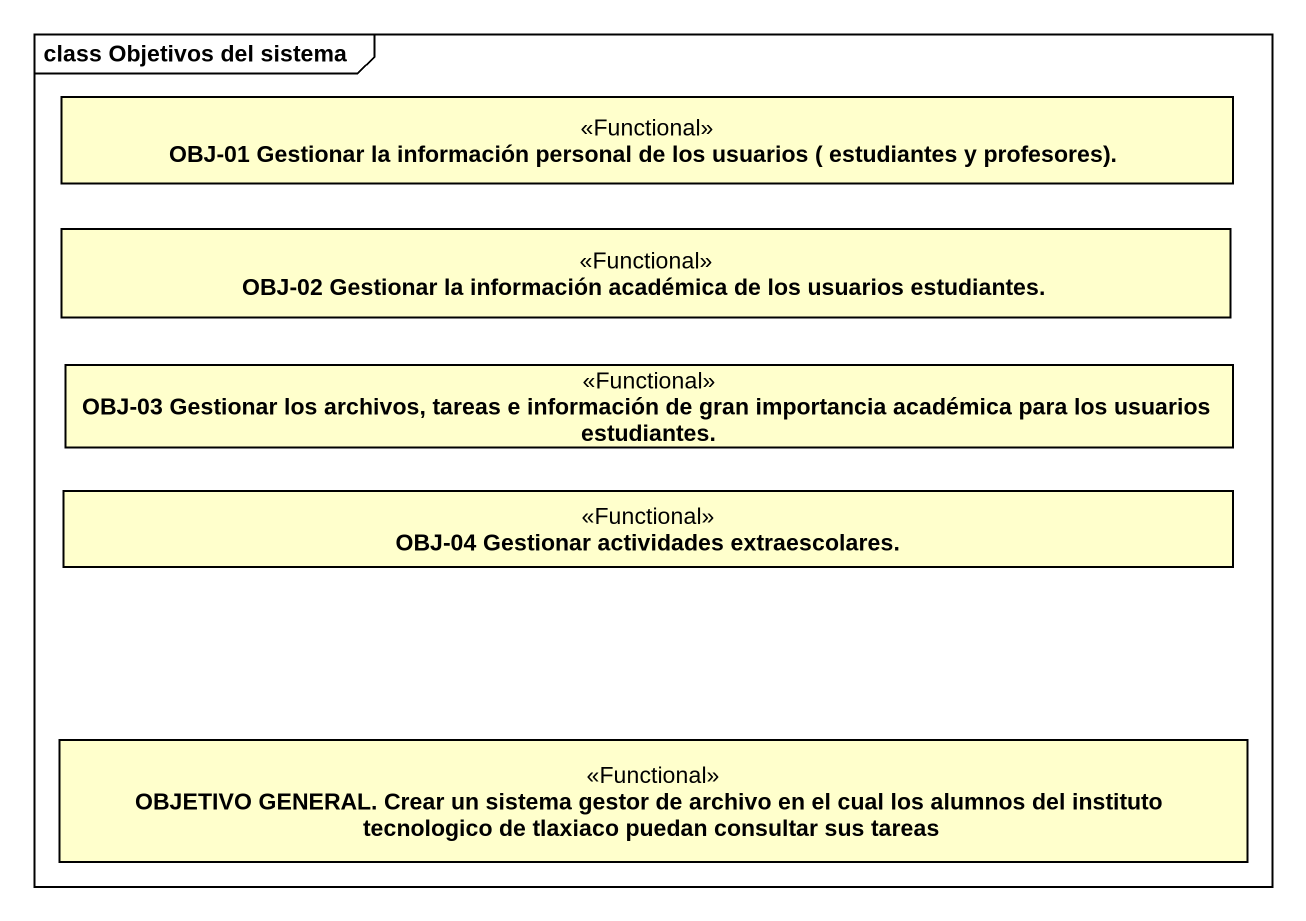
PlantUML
@startuml
mainframe class Objetivos del sistema
hide circle
hide empty members
class "OBJ-01 Gestionar la información personal de los usuarios ( estudiantes y profesores)." as OBJ_01_Gestionar_la <<Functional>>
class "OBJ-02 Gestionar la información académica de los usuarios estudiantes." as OBJ_02_Gestionar_la <<Functional>>
class "OBJ-03 Gestionar los archivos, tareas e información de gran importancia académica para los usuarios estudiantes." as OBJ_03_Gestionar_los <<Functional>>
class "OBJ-04 Gestionar actividades extraescolares." as OBJ_04_Gestionar <<Functional>>
class "OBJETIVO GENERAL. Crear un sistema gestor de archivo en el cual los alumnos del instituto tecnologico de tlaxiaco puedan consultar sus tareas" as OBJETIVO_GENERAL_Crear_un <<Functional>>
@enduml
